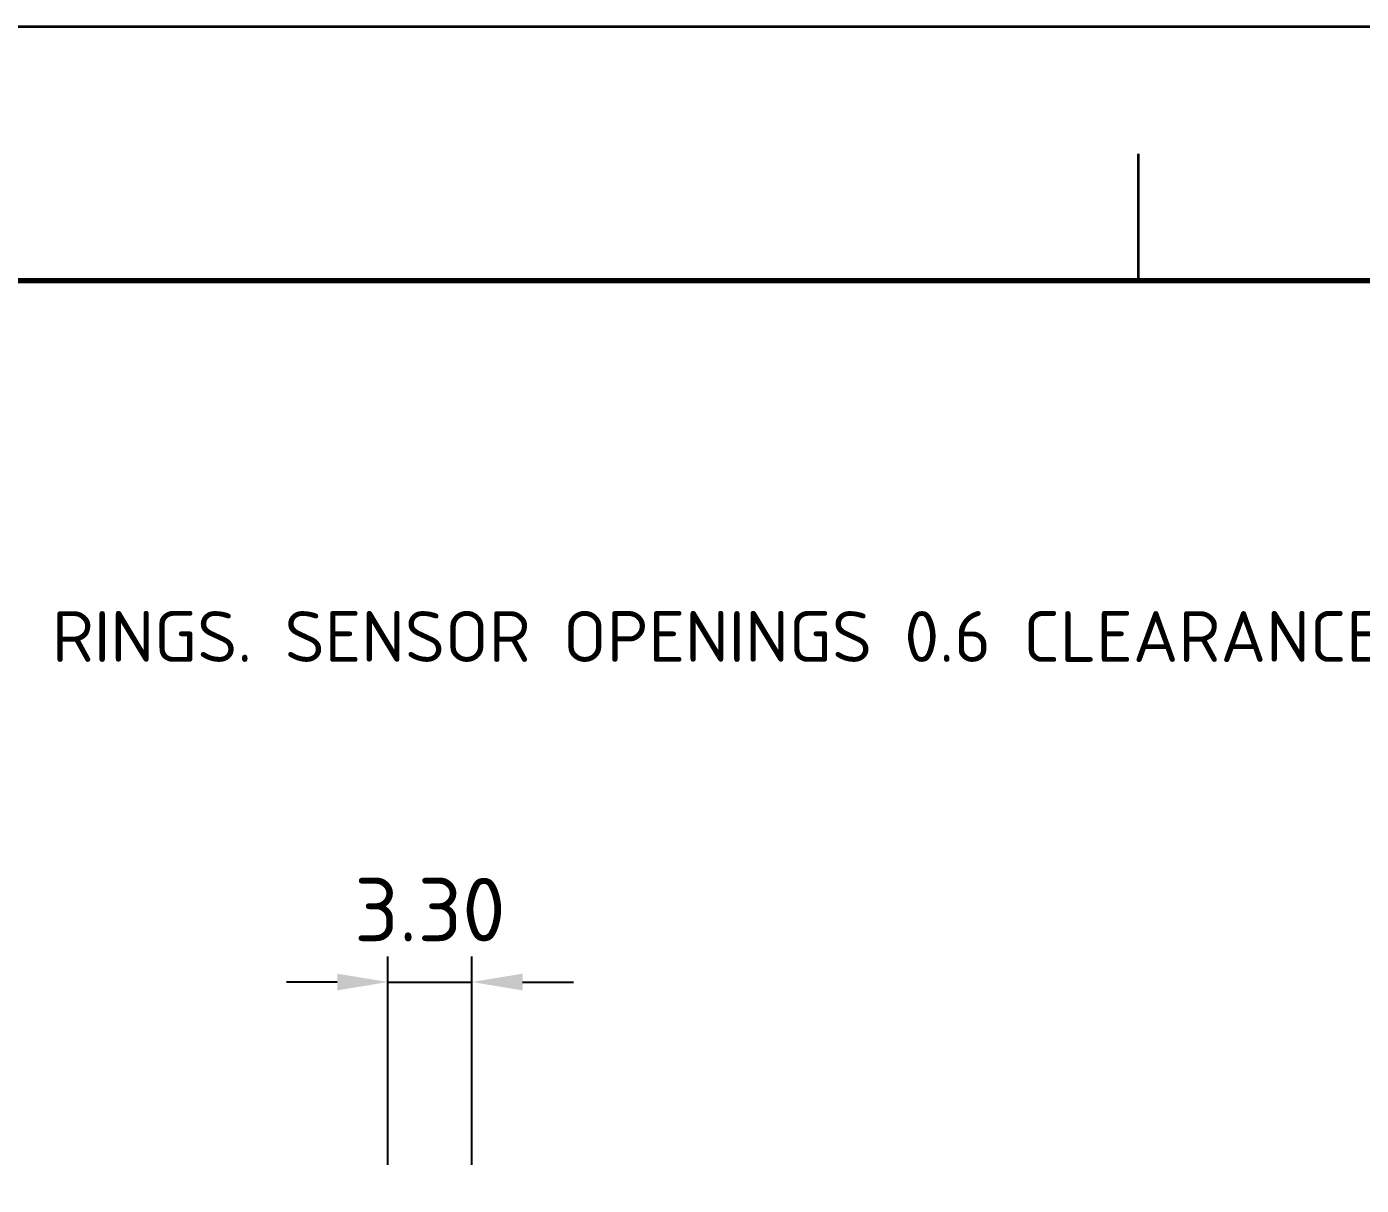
# Model space of a CAD drawing. Header units: millimetres. Extents: x 0 to 420, y 0 to 297.
# Drawn here: x 122.5 to 175, y 251.4 to 297 of the extents above; entities that cross this region are included whole.
import ezdxf
from ezdxf.enums import TextEntityAlignment as Align

# ---------------------------------------------------------------- set-up
doc = ezdxf.new("R2010")
doc.units = ezdxf.units.MM
doc.header["$LTSCALE"] = 0.4
for name, color, linetype, lineweight in [('BORDER', 7, 'CONTINUOUS', 70), ('DIM', 4, 'CONTINUOUS', 18), ('TEXT', 7, 'CONTINUOUS', 25), ('TITLE', 7, 'CONTINUOUS', 35)]:
    doc.layers.add(name, color=color, linetype=linetype, lineweight=lineweight)
doc.styles.add('KHENSU', font='isocpeur.ttf')
doc.dimstyles.new('KHENSU', dxfattribs={"dimtxt": 2.5, "dimasz": 2, "dimexe": 1, "dimexo": 0.8, "dimgap": 0.6, "dimtad": 1, "dimdsep": 46, "dimtxsty": 'KHENSU', "dimcen": -1.5, "dimclrd": 4, "dimclre": 4, "dimclrt": 7, "dimazin": 3, "dimtfac": 1, "dimtmove": 2, "dimatfit": 3})

msp = doc.modelspace()

# ---------------------------------------------------------------- linework, layer by layer
at = {"layer": 'BORDER'}
msp.add_lwpolyline([(20, 10), (410, 10), (410, 287), (20, 287)], close=True, dxfattribs=at)
at = {"layer": 'TITLE'}
msp.add_line((166.25, 287), (166.25, 292), dxfattribs=at)
msp.add_lwpolyline([(0, 0), (420, 0), (420, 297), (0, 297)], close=True, dxfattribs=at)

# ---------------------------------------------------------------- texts
at = {"layer": 'TEXT', "style": 'KHENSU'}
msp.add_text('CAMERA PLATE 0.9 THK OVER PLATEAU, FACE LEVEL WITH LENS RINGS. SENSOR OPENINGS 0.6 CLEARANCE, FLASH/LIDAR DRAFTED PER STEP', height=2, dxfattribs=at).set_placement((39.65, 271.4), align=Align.BOTTOM_LEFT)

# ---------------------------------------------------------------- dimensions: what is measured, and where the dimension line sits
at = {"layer": 'DIM'}
msp.add_linear_dim(base=(136.7, 259.4), p1=(136.7, 251.4), p2=(140, 251.4), text='3.30', dimstyle='KHENSU', override={"dimlfac": 1}, dxfattribs=at).render()

doc.saveas('drawing.dxf')
